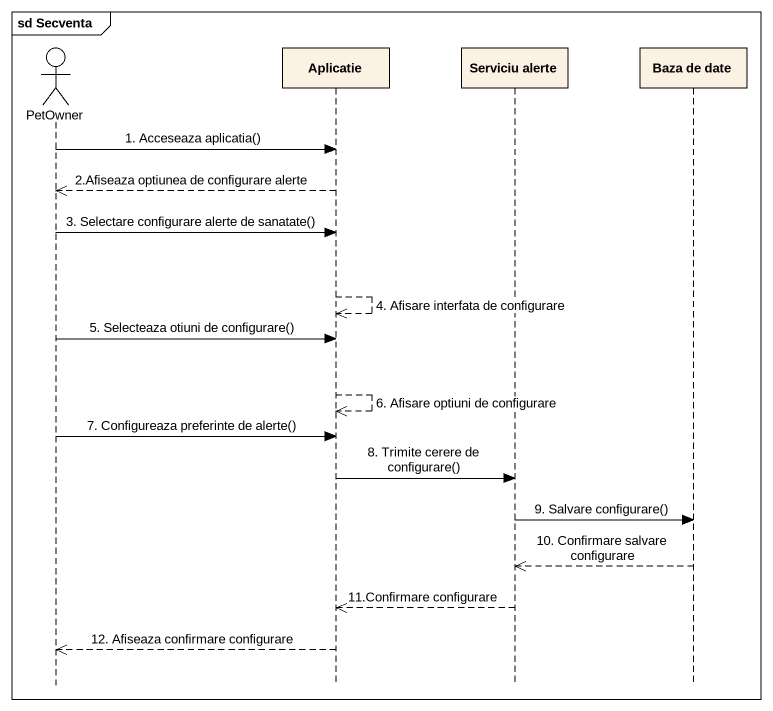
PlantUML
@startuml
mainframe sd Secventa
hide footbox
actor PetOwner
participant Aplicatie
participant "Serviciu alerte" as Serviciu_alerte
participant "Baza de date" as Baza_de_date

PetOwner -> Aplicatie : 1. Acceseaza aplicatia()
Aplicatie -->> PetOwner : 2.Afiseaza optiunea de configurare alerte
PetOwner -> Aplicatie : 3. Selectare configurare alerte de sanatate()
Aplicatie -->> Aplicatie : 4. Afisare interfata de configurare
PetOwner -> Aplicatie : 5. Selecteaza otiuni de configurare()
Aplicatie -->> Aplicatie : 6. Afisare optiuni de configurare
PetOwner -> Aplicatie : 7. Configureaza preferinte de alerte()
Aplicatie -> Serviciu_alerte : 8. Trimite cerere de configurare()
Serviciu_alerte -> Baza_de_date : 9. Salvare configurare()
Baza_de_date -->> Serviciu_alerte : 10. Confirmare salvare configurare
Serviciu_alerte -->> Aplicatie : 11.Confirmare configurare
Aplicatie -->> PetOwner : 12. Afiseaza confirmare configurare
@enduml
